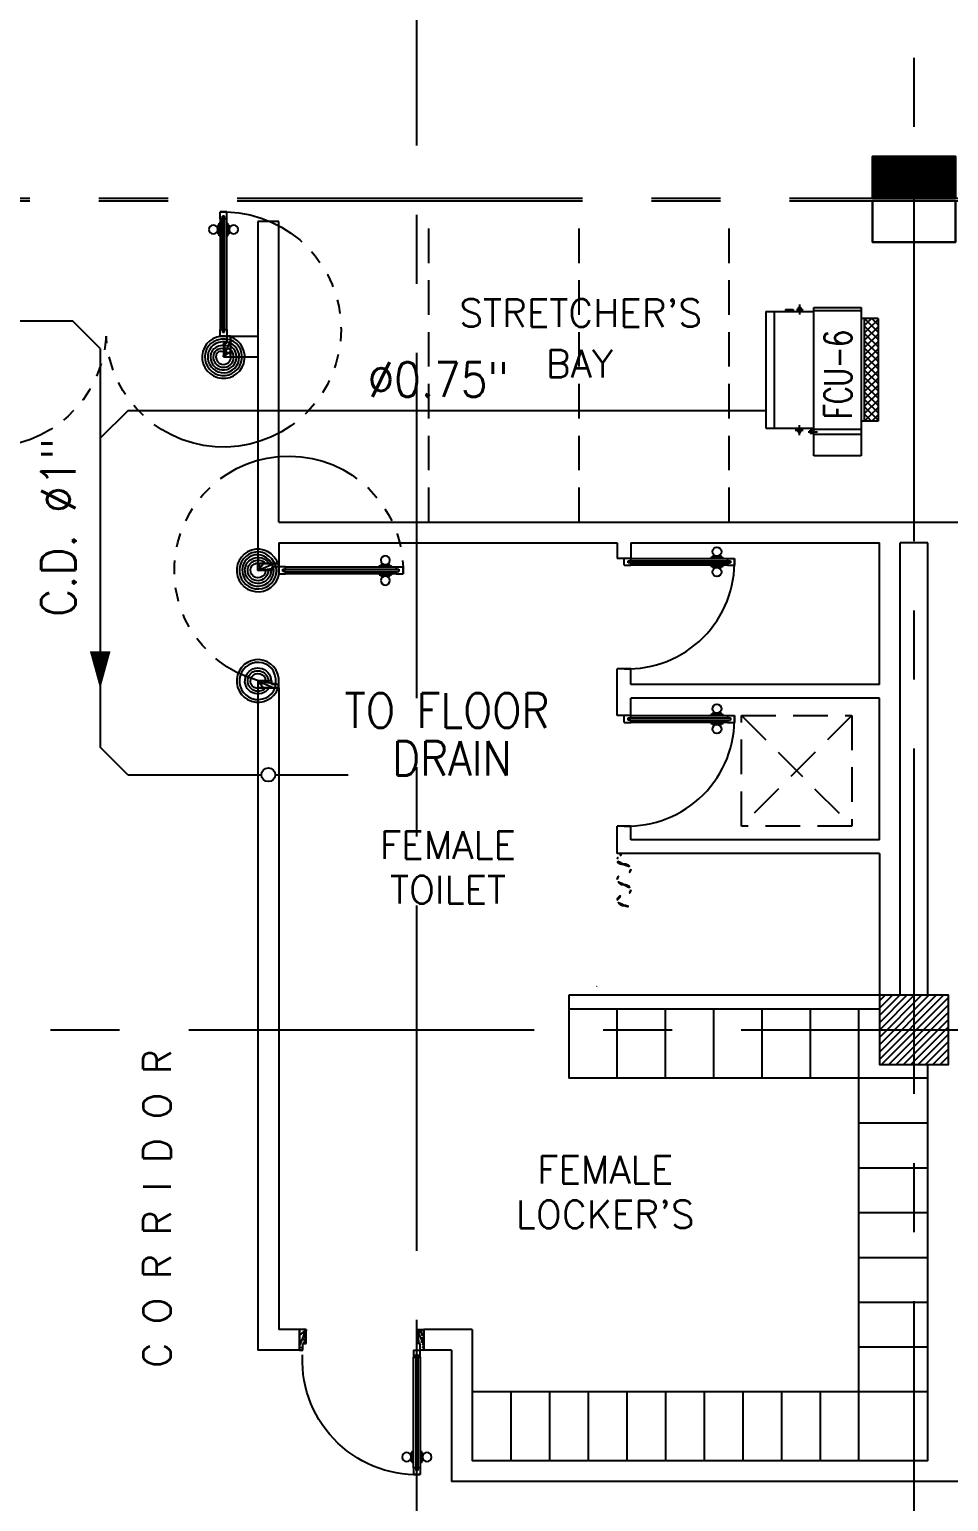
# Model space of a CAD drawing. Extents: x 417866242 to 417866861, y 43498051 to 43498155.
# Drawn here: x 417866797.26 to 417866803.92, y 43498100.61 to 43498111.26 of the extents above; entities that cross this region are included whole.
import ezdxf
from ezdxf.enums import TextEntityAlignment as Align

# ---------------------------------------------------------------- set-up
doc = ezdxf.new("R2010")
doc.units = 0
doc.header["$MEASUREMENT"] = 0
doc.linetypes.add('CENTERX2', pattern=[4, 2.5, -0.5, 0.5, -0.5])
doc.linetypes.add('HIDDEN', pattern=[0.375, 0.25, -0.125])
doc.layers.get('0').update_dxf_attribs({"linetype": 'CONTINUOUS'})
for name, color, linetype in [('AC-CD', 6, 'CONTINUOUS'), ('AC-TEXT', 2, 'CONTINUOUS'), ('AXES', 11, 'CENTERX2'), ('COL', 11, 'CONTINUOUS'), ('CURT', 11, 'CONTINUOUS'), ('DOOR', 11, 'CONTINUOUS'), ('FCU', 6, 'CONTINUOUS'), ('HAT', 11, 'CONTINUOUS'), ('Locker', 11, 'CONTINUOUS'), ('P-SOLIDWASTE', 6, 'CONTINUOUS'), ('RM-NAME', 11, 'CONTINUOUS'), ('SHAFT', 11, 'CONTINUOUS'), ('TEXTN', 2, 'CONTINUOUS'), ('WALL', 11, 'CONTINUOUS')]:
    doc.layers.add(name, color=color, linetype=linetype)
doc.styles.add('ROMANS', font='ROMANS.shx', dxfattribs={"width": 0.6})

# ---------------------------------------------------------------- blocks, each defined once
blk = doc.blocks.new('A$C5C5B3FF0')
at = {"layer": 'CURT'}
for centre, major_axis, ratio, start_param, end_param in [((49.50293473272905, 299.999959187262), (49.50291540546459, 1.47870764494566e-11), 0.7499999999999273, 1.419382029036515, 3.141592653590179), ((25.00001932731539, 356.2499591873493), (-79.05694150412074, 2.513103003620822e-10), 0.7499999999996767, 3.926990816990139, 4.390638425990737), ((62.87283277314418, 365.7181625487283), (-39.13549087497668, 1.866813954056444e-11), 0.7500000000002878, 1.419382029036834, 3.463343207986223), ((25.00001932735904, 356.249959187262), (79.05694150405377, 2.939142645029636e-10), 0.7499999999989068, 0.3217505543923103, 0.785398163395107), ((50.0000193272499, 299.999959187262), (49.99999999998546, 1.274842183857765e-11), 0.750000000000218, 3.141592653590228, 4.712388980384499), ((50.00001932723535, 224.9999591872911), (-49.99999999998545, 1.480233443413359e-11), 0.7499999999996361, 3.141592653590187, 4.71238898038462), ((50.00001932722807, 224.999959187262), (49.99999999999272, 9.65089959987576e-12), 0.7499999999995272, 4.7123889803844, 6.283185307180105), ((50.00001932722807, 149.9999591872911), (49.99999999997817, 5.123985410231316e-11), 0.7500000000003274, 1.570796326794274, 3.141592653589202), ((50.00001932722807, 149.9999591872911), (49.99999999997817, 7.563680313578568e-12), 0.7500000000003274, 3.141592653590367, 4.712388980384431), ((50.00001932724263, 74.9999591873202), (49.99999999997817, 5.644680008780287e-11), 0.7499999999997454, -1.505240376786787e-12, 1.570796326794487), ((50.0000193272499, -4.081265069544315e-05), (49.99999999998543, 6.369655643861124e-11), 0.7500000000002184, 1.570796326793941, 3.141592653588095), ((50.0000193272499, 74.9999591873202), (-49.99999999997089, 1.013939773070633e-11), 0.7499999999998544, 1.570796326795048, 3.141592653590063)]:
    blk.add_ellipse(centre, major_axis=major_axis, ratio=ratio, start_param=start_param, end_param=end_param, dxfattribs=at)
blk = doc.blocks.new('DOOR90')
at = {"layer": 'DOOR', "color": 7, "linetype": 'ByBlock'}
for p, q in [((-150, 0), (0, 0)), ((-150, 0), (-150, -25)), ((0, -50), (-113.7099299924448, 0)), ((0, -50), (-40.1457343158545, 0)), ((0, -50), (0, 0)), ((-1000, -25), (-1050, -25)), ((-1050, -75), (-1050, -25)), ((-1050, -25), (-1050, -75)), ((-1000, -75), (-1050, -74.99999999947613)), ((-1000, -41.9999999999709), (-1020, -41.9999999999709)), ((-1020, -42), (-1020, -58)), ((-1000, -58), (-1020, -58)), ((-1000, -25), (-1000, -41.9999999999709)), ((-1000, -58), (-1000, -75)), ((-877.6424572214019, -17.79999999995925), (-967.6424572214019, -17.79999999995925)), ((-967.6424572214019, -25), (-967.6424572214019, -17.79999999995925)), ((-967.6424572214019, -75), (-967.6424572214019, -82.20000000004075)), ((-877.6424572214019, -82.20000000004075), (-967.6424572214019, -82.20000000004075)), ((-955.0424572214251, -8.799999999959255), (-890.2424572213786, -8.799999999959255)), ((-955.0424572214251, -17.79999999995925), (-955.0424572214251, -8.799999999959255)), ((-955.0424572214251, -17.79999999995925), (-890.2424572213786, -17.79999999995925)), ((-955.0424572214251, -82.20000000004075), (-890.2424572213786, -82.20000000004075)), ((-955.0424572214251, -82.20000000004075), (-955.0424572214251, -91.20000000004075)), ((-955.0424572214251, -91.20000000004075), (-890.2424572213786, -91.20000000004075)), ((-890.2424572213786, -17.79999999995925), (-890.2424572213786, -8.799999999959255)), ((-890.2424572213786, -82.20000000004075), (-890.2424572213786, -91.20000000004075)), ((-877.6424572214019, -25), (-877.6424572214019, -17.79999999995925)), ((-877.6424572214019, -75), (-877.6424572214019, -82.20000000004075)), ((-200, -25), (-150, -25)), ((-200, -42), (-200, -25)), ((-180, -42), (-200, -42)), ((-200, -58), (-180, -58)), ((-200, -75), (-200, -58)), ((-150, -75), (-200, -75)), ((-180, -58), (-180, -42)), ((-150, -25), (-100, -25)), ((-150, -75), (-150, -25)), ((-100, -25), (-100, -50)), ((0, -50), (-100, -36.64271395650576)), ((-100, -50), (0, -50)), ((0, -850), (-113.7099299924448, -900)), ((-100, -875), (-100, -850)), ((0, -850), (-100, -863.3572860434942)), ((-100, -850), (0, -850)), ((0, -850), (-40.1457343158545, -900)), ((0, -850), (0, -900)), ((-150, -875), (-100, -875)), ((-150, -900), (-150, -875)), ((-150, -900), (0, -900)), ((0, -900), (-150, -900))]:
    blk.add_line(p, q, dxfattribs=at)
at = {"layer": 'DOOR', "linetype": 'ByBlock'}
for p, q in [((-200, -25), (-1000, -25)), ((-200, -42), (-1000, -41.9999999999709)), ((-200, -58), (-1000, -58)), ((-1000, -75), (-200, -75))]:
    blk.add_line(p, q, dxfattribs=at)
at = {"layer": 'DOOR', "color": 7, "linetype": 'ByBlock'}
for centre in [(-922.6424572214019, 23.53094421501737), (-922.6424572214019, -123.5309442149592)]:
    blk.add_circle(centre, 32.39999999998526, dxfattribs=at)
for centre, radius, start, end in [((0, -50), 154.4019578127773, 161.1052885482714, 166.2857707768669), ((0, -50), 94.40195781277725, 148.0181880328085, 180), ((0, -50), 134.4019578127773, 158.159849394549, 169.2800236450682), ((0, -50), 114.4019578127773, 154.0838418822192, 167.37742587102), ((0, -50), 74.40195781277725, 137.7764264185456, 180), ((0, -50), 54.40195781277725, 113.2073828924446, 180), ((0, -50), 34.40195781277725, 90, 180), ((0, -50), 14.40195781277725, 90, 180), ((0, -850), 94.40195781277725, 180, 211.9818119671915), ((0, -850), 74.40195781277725, 180, 222.2235735814543), ((0, -850), 54.40195781277725, 180, 246.7926171075554), ((0, -850), 34.40195781277725, 180, 270), ((0, -850), 14.40195781277725, 180, 270), ((0, -850), 154.4019578127773, 193.7142292231331, 198.8947114517286), ((0, -850), 134.4019578127773, 190.7199763549318, 201.840150605451)]:
    blk.add_arc(centre, radius, start, end, dxfattribs=at)
at = {"layer": 'DOOR', "linetype": 'HIDDEN', "ltscale": 0.5}
blk.add_arc((-222.2222222220153, -49.99999999976717), 828.155208510499, 178.270116378131, 275.0030377036063, dxfattribs=at)
blk = doc.blocks.new('A$C012D15BF')
at = {"layer": 'DOOR', "color": 0, "linetype": 'ByBlock'}
for p, q in [((2.660649624885991e-05, 750.4029472203983), (2.660649624885991e-05, 800.4029472203983)), ((50.00002660649625, 800.4029472203983), (2.660649624885991e-05, 800.4029472203983)), ((2.660649624885991e-05, 750.4029472203983), (50.00002660649625, 750.4029472203983)), ((30.00002660649625, 767.4029472203983), (30.00002660649625, 783.4029472203983)), ((30.00002660649625, 783.4029472203983), (50.00002660649625, 783.4029472203983)), ((50.00002660649625, 767.4029472203983), (30.00002660649625, 767.4029472203983)), ((50.00002660649625, 783.4029472203983), (50.00002660649625, 800.4029472203983)), ((50.00002660649625, 750.4029472203983), (50.00002660649625, 767.4029472203983)), ((627.6424838278981, 800.4029472203983), (627.6424838278981, 807.6029472204391)), ((627.6424838278981, 807.6029472204391), (717.6424838278981, 807.6029472204391)), ((627.6424838278981, 750.4029472203983), (627.6424838278981, 743.2029472203285)), ((640.2424838279039, 807.6029472204391), (640.2424838279039, 816.6029472204391)), ((705.0424838278923, 816.6029472204391), (640.2424838279039, 816.6029472204391)), ((705.0424838278923, 807.6029472204391), (640.2424838279039, 807.6029472204391)), ((705.0424838278923, 807.6029472204391), (705.0424838278923, 816.6029472204391)), ((717.6424838278981, 800.4029472203983), (717.6424838278981, 807.6029472204391)), ((717.6424838278981, 750.4029472203983), (717.6424838278981, 743.2029472203285)), ((750.0000266064962, 800.4029472203983), (750.0000266064962, 783.4029472203983)), ((750.0000266064962, 800.4029472203983), (800.0000266064962, 800.4029472203983)), ((750.0000266064962, 783.4029472203983), (770.0000266064962, 783.4029472203983)), ((750.0000266064962, 767.4029472203983), (750.0000266064962, 750.4029472203983)), ((750.0000266064962, 767.4029472203983), (770.0000266064962, 767.4029472203983)), ((750.0000266064962, 750.4029472203983), (800.0000266065254, 750.4029472209222)), ((770.0000266064962, 783.4029472203983), (770.0000266064962, 767.4029472203983)), ((800.0000266064962, 800.4029472203983), (800.0000266064962, 750.4029472203983)), ((800.0000266064962, 750.4029472203983), (800.0000266064962, 800.4029472203983)), ((627.6424838278981, 743.2029472203285), (717.6424838278981, 743.2029472203285)), ((640.2424838279039, 743.2029472203285), (640.2424838279039, 734.2029472203285)), ((705.0424838278923, 743.2029472203285), (640.2424838279039, 743.2029472203285)), ((705.0424838278923, 734.2029472203285), (640.2424838279039, 734.2029472203285)), ((705.0424838278923, 743.2029472203285), (705.0424838278923, 734.2029472203285))]:
    blk.add_line(p, q, dxfattribs=at)
at = {"layer": 'DOOR', "linetype": 'ByBlock'}
for p, q in [((50.00002660649625, 800.4029472203983), (750.0000266064962, 800.4029472203983)), ((50.00002660649625, 783.4029472203983), (750.0000266064962, 783.4029472203983)), ((50.00002660649625, 767.4029472203983), (750.0000266064962, 767.4029472203983)), ((750.0000266064962, 750.4029472203983), (50.00002660649625, 750.4029472203983))]:
    blk.add_line(p, q, dxfattribs=at)
at = {"layer": 'DOOR', "color": 0, "linetype": 'ByBlock'}
for centre in [(672.6424838278981, 848.9338914354157), (672.6424838278981, 701.8720030054392)]:
    blk.add_circle(centre, 32.39999999998526, dxfattribs=at)
at = {"layer": 'DOOR', "linetype": 'HIDDEN', "ltscale": 0.5}
blk.add_arc((25.0000266064817, 775.4029472203983), 775.4031209635407, 268.1523897340065, 1.847610265994573, dxfattribs=at)
blk = doc.blocks.new('A$C272A55A0')
at = {"layer": 'DOOR', "color": 0, "linetype": 'ByBlock'}
for p, q in [((-0.0001203324354719371, 900.3541752648598), (-0.0001203324500238523, 1050.354175264831)), ((49.99987966756453, 1050.354175264918), (-0.0001203324354719371, 1050.354175264918)), ((49.99987966756453, 950.354175264918), (49.99987966756453, 1050.354175264918)), ((1749.999879667535, 950.354175264918), (1749.999879667535, 1050.354175264918)), ((1749.999879667535, 1050.354175264918), (1799.999879667535, 1050.354175264918)), ((1799.999879667535, 1050.354175264918), (1799.999879667535, 900.354175264918)), ((-0.0001203324354719371, 900.354175264918), (24.99987966756453, 900.354175264918)), ((24.99987966756453, 950.354175264918), (49.99987966756453, 950.354175264918)), ((24.99987966756453, 900.354175264918), (24.99987966756453, 950.354175264918)), ((74.99987966756453, 900.354175264918), (24.99987966756453, 900.354175264918)), ((24.99987966756453, 850.354175264918), (24.99987966756453, 900.354175264918)), ((57.99987966756453, 870.354175264918), (41.99987966756453, 870.354175264918)), ((41.99987966756453, 870.354175264918), (41.99987966756453, 850.354175264918)), ((57.99987966756453, 850.354175264918), (57.99987966756453, 870.354175264918)), ((74.99987966756453, 900.354175264918), (74.99987966756453, 850.354175264918)), ((1724.999879667535, 900.354175264918), (1774.999879667535, 900.354175264918)), ((1724.999879667535, 900.354175264918), (1724.999879667535, 850.354175264918)), ((1741.999879667535, 870.354175264918), (1757.999879667535, 870.354175264918)), ((1741.999879667535, 850.354175264918), (1741.999879667535, 870.354175264918)), ((1774.999879667535, 950.354175264918), (1749.999879667535, 950.354175264918)), ((1757.999879667535, 870.354175264918), (1757.999879667535, 850.354175264918)), ((1774.999879667535, 900.354175264918), (1774.999879667535, 950.354175264918)), ((1799.999879667535, 900.354175264918), (1774.999879667535, 900.354175264918)), ((1774.999879667535, 850.354175264918), (1774.999879667535, 900.354175264918)), ((41.99987966756453, 850.354175264918), (24.99987966756453, 850.354175264918)), ((74.99987966756453, 850.354175264918), (57.99987966756453, 850.354175264918)), ((1724.999879667535, 850.354175264918), (1741.999879667535, 850.354175264918)), ((1757.999879667535, 850.354175264918), (1774.999879667535, 850.354175264918)), ((1717.799879667495, 160.1117180435103), (1708.799879667495, 160.1117180435103)), ((1708.799879667495, 95.31171804352198), (1708.799879667495, 160.1117180435103)), ((1724.999879667535, 172.7117180435162), (1717.799879667495, 172.7117180435162)), ((1717.799879667495, 172.7117180435162), (1717.799879667495, 82.71171804351616)), ((1717.799879667495, 95.31171804352198), (1717.799879667495, 160.1117180435103)), ((1774.999879667535, 172.7117180435162), (1782.199879667576, 172.7117180435162)), ((1782.199879667576, 172.7117180435162), (1782.199879667576, 82.71171804351616)), ((1782.199879667576, 160.1117180435103), (1791.199879667576, 160.1117180435103)), ((1782.199879667576, 95.31171804352198), (1782.199879667576, 160.1117180435103)), ((1791.199879667576, 95.31171804352198), (1791.199879667576, 160.1117180435103)), ((24.99987966756453, 50.35417526491801), (41.99987966753542, 50.35417526491801)), ((24.99987966756453, 50.35417526491801), (24.99987966756453, 0.3541752649180125)), ((24.99987966756453, 0.3541752649180125), (74.99987966756453, 0.3541752649180125)), ((74.99987966756453, 0.3541752649180125), (24.99987966756453, 0.3541752649180125)), ((41.99987966753542, 50.35417526491801), (41.99987966753542, 30.35417526491801)), ((41.99987966756453, 30.35417526491801), (57.99987966756453, 30.35417526491801)), ((57.99987966756453, 50.35417526491801), (74.99987966756453, 50.35417526491801)), ((57.99987966756453, 50.35417526491801), (57.99987966756453, 30.35417526491801)), ((74.99987966756453, 50.35417526491801), (74.99987966704066, 0.3541752648889087)), ((1717.799879667495, 95.31171804352198), (1708.799879667495, 95.31171804352198)), ((1724.999879667535, 82.71171804351616), (1717.799879667495, 82.71171804351616)), ((1741.999879667535, 50.35417526491801), (1724.999879667535, 50.35417526491801)), ((1724.999879667535, 50.35417526491801), (1724.999879668059, 0.3541752648889087)), ((1774.999879667535, 0.3541752649180125), (1724.999879667535, 0.3541752649180125)), ((1724.999879667535, 0.3541752649180125), (1774.999879667535, 0.3541752649180125)), ((1741.999879667535, 50.35417526491801), (1741.999879667535, 30.35417526491801)), ((1757.999879667535, 30.35417526491801), (1741.999879667535, 30.35417526491801)), ((1774.999879667535, 50.35417526491801), (1757.999879667565, 50.35417526491801)), ((1757.999879667565, 50.35417526491801), (1757.999879667565, 30.35417526491801)), ((1774.999879667535, 82.71171804351616), (1782.199879667576, 82.71171804351616)), ((1774.999879667535, 50.35417526491801), (1774.999879667535, 0.3541752649180125)), ((1782.199879667576, 95.31171804352198), (1791.199879667576, 95.31171804352198))]:
    blk.add_line(p, q, dxfattribs=at)
at = {"layer": 'DOOR', "color": 9, "linetype": 'ByBlock'}
for p, q in [((49.99987966756453, 1050.354175264918), (-0.0001203324354719371, 1010.208440949064)), ((49.99987966756453, 1050.354175264918), (-0.0001203324354719371, 936.6442452724732)), ((49.99987966756453, 1050.354175264918), (36.64259362407029, 950.354175264918)), ((1749.999879667535, 1050.354175264918), (1799.999879667535, 1010.208440949064)), ((1749.999879667535, 1050.354175264918), (1799.999879667535, 936.6442452724732)), ((1749.999879667535, 1050.354175264918), (1763.35716571103, 950.354175264918))]:
    blk.add_line(p, q, dxfattribs=at)
at = {"layer": 'DOOR', "linetype": 'ByBlock'}
for p, q in [((24.99987966756453, 850.354175264918), (24.99987966756453, 50.35417526491801)), ((41.99987966756453, 850.354175264918), (41.99987966753542, 50.35417526491801)), ((57.99987966756453, 850.354175264918), (57.99987966756453, 50.35417526491801)), ((74.99987966756453, 50.35417526491801), (74.99987966756453, 850.354175264918)), ((1724.999879667535, 50.35417526491801), (1724.999879667535, 850.354175264918)), ((1741.999879667535, 850.354175264918), (1741.999879667535, 50.35417526491801)), ((1757.999879667535, 850.354175264918), (1757.999879667565, 50.35417526491801)), ((1774.999879667535, 850.354175264918), (1774.999879667535, 50.35417526491801))]:
    blk.add_line(p, q, dxfattribs=at)
at = {"layer": 'DOOR', "color": 0, "linetype": 'ByBlock'}
for centre in [(1676.468935452576, 127.7117180435162), (1823.530823882553, 127.7117180435162)]:
    blk.add_circle(centre, 32.39999999998526, dxfattribs=at)
at = {"layer": 'DOOR', "color": 9, "linetype": 'ByBlock'}
for centre, radius, start, end in [((49.99987966756453, 1050.354175264918), 54.40195781277725, 203.2073828919769, 270), ((49.99987966756453, 1050.354175264918), 74.40195781277725, 227.7764264168309, 270), ((49.99987966756453, 1050.354175264918), 94.40195781277725, 238.0181880330829, 270), ((49.99987966756453, 1050.354175264918), 34.40195781277725, 180, 270), ((49.99987966756453, 1050.354175264918), 14.40195781277725, 180, 270), ((1749.999879667535, 1050.354175264918), 14.40195781277725, 270, 0), ((1749.999879667535, 1050.354175264918), 34.40195781277725, 270, 0), ((1749.999879667535, 1050.354175264918), 54.40195781277725, 270, 336.7926171080232), ((1749.999879667535, 1050.354175264918), 74.40195781277725, 270, 312.2235735831691), ((1749.999879667535, 1050.354175264918), 94.40195781277725, 270, 301.9818119669171), ((49.99987966756453, 1050.354175264918), 114.4019578127773, 244.083841882062, 257.3774258712915), ((49.99987966756453, 1050.354175264918), 134.4019578127773, 248.1598493930308, 259.2800236451595), ((49.99987966756453, 1050.354175264918), 154.4019578127773, 251.1052885492919, 256.2857707775486), ((1749.999879667535, 1050.354175264918), 114.4019578127773, 282.6225741287084, 295.916158117938), ((1749.999879667535, 1050.354175264918), 134.4019578127773, 280.7199763548405, 291.8401506069692), ((1749.999879667535, 1050.354175264918), 154.4019578127773, 283.7142292224514, 288.8947114507081)]:
    blk.add_arc(centre, radius, start, end, dxfattribs=at)
at = {"layer": 'DOOR', "linetype": 'HIDDEN', "ltscale": 0.5}
for centre, radius, start, end in [((49.99987966756453, 851.395841931575), 851.4087845464003, 268.3173765331032, 3.296482377102192), ((1749.999879667521, 851.3958419315459), 851.4087845463584, 176.7035176228957, 271.6826234668978)]:
    blk.add_arc(centre, radius, start, end, dxfattribs=at)
at = {"layer": 'WALL', "linetype": 'ByBlock'}
blk.add_line((1799.999879667565, 900.3541752650344), (1799.99987966755, 1050.354175265005), dxfattribs=at)
blk = doc.blocks.new('*X106')
at = {"color": 0}
for p, q in [((38539.2220864853, 139885.3015000472), (39003.65456024975, 140349.7339738117)), ((38539.22208648529, 139938.3345086362), (38950.62155166076, 140349.7339738117)), ((38539.22208648529, 139991.3675172252), (38897.58854307177, 140349.7339738117)), ((38539.22208648529, 140044.4005258142), (38844.55553448278, 140349.7339738117)), ((38539.22208648529, 140097.4335344032), (38791.52252589379, 140349.7339738117)), ((38539.22208648529, 140150.4665429922), (38738.4895173048, 140349.7339738117)), ((38539.22208648528, 140203.4995515811), (38685.4565087158, 140349.7339738117)), ((38539.22208648528, 140256.5325601701), (38632.42350012682, 140349.7339738117)), ((38539.22208648527, 140309.5655687591), (38579.39049153782, 140349.7339738117)), ((38556.68756883874, 139849.7339738117), (39039.22208648521, 140332.2684914581)), ((38609.72057742774, 139849.7339738117), (39039.22208648521, 140279.2354828691)), ((38662.75358601673, 139849.7339738117), (39039.22208648522, 140226.2024742802)), ((38715.78659460572, 139849.7339738117), (39039.22208648522, 140173.1694656912)), ((38768.81960319471, 139849.7339738117), (39039.22208648523, 140120.1364571022)), ((38821.8526117837, 139849.7339738117), (39039.22208648523, 140067.1034485132)), ((38874.88562037269, 139849.7339738117), (39039.22208648524, 140014.0704399242)), ((38927.91862896168, 139849.7339738117), (39039.22208648524, 139961.0374313352)), ((38980.95163755067, 139849.7339738117), (39039.22208648524, 139908.0044227462)), ((39033.98464613967, 139849.7339738117), (39039.22208648524, 139854.9714141572))]:
    blk.add_line(p, q, dxfattribs=at)
blk = doc.blocks.new('RM1')
at = {"layer": 'RM-NAME', "style": 'ROMANS'}
for tag, p in [('ROOMNAME1', (0, 323.8095238059759)), ('ROOMNAME2', (0, 0))]:
    blk.add_attdef(tag, text='', height=200, dxfattribs=at).set_placement(p, align=Align.MIDDLE)
blk = doc.blocks.new('C5')
at = {"layer": 'HAT', "linetype": 'ByBlock'}
h = blk.add_hatch(dxfattribs=at)
h.set_pattern_fill('ANSI31', color=256, scale=300, style=0)
h.set_pattern_definition([(45, (-223356.1822811712, -51411.00533739349), (-26.51650429449553, 26.51650429449553), [])])
h.paths.add_polyline_path([(300.0000000001455, 300.0000000000218), (0, 300.0000000000146), (0, 1.455191522836685e-11), (300.0000000001164, 3.637978807091713e-11)])
h.paths.add_polyline_path([(599.9999999999709, 300.0000000000073), (300.0000000001455, 300.0000000000073), (300.0000000000873, 4.365574568510056e-11), (600, 6.548361852765083e-11)])
at = {"layer": 'COL'}
blk.add_lwpolyline([(600, 300.0000000000509), (0, 300.0000000000218), (0, 2.91038304567337e-11), (600, 5.820766091346741e-11)], close=True, dxfattribs=at)
blk = doc.blocks.new('*X39')
at = {"color": 0}
for p, q in [((16890.47746209932, -2466.570672882412), (16943.4517006644, -2413.596434317336)), ((16890.47746209932, -2519.603681471403), (16990.47746209933, -2419.603681471401)), ((16990.47746209933, -2512.466117304769), (16891.6077791119, -2413.596434317336)), ((16990.47746209933, -2459.433108715778), (16944.64078770089, -2413.596434317336)), ((16990.47746209933, -2565.49912589376), (16890.47746209932, -2465.499125893757)), ((16890.47746209932, -2572.636690060394), (16990.47746209933, -2472.636690060392)), ((16990.47746209933, -2618.532134482751), (16890.47746209932, -2518.532134482748)), ((16890.47746209932, -2625.669698649385), (16990.47746209933, -2525.669698649383)), ((16990.47746209933, -2671.565143071742), (16890.47746209932, -2571.565143071739)), ((16890.47746209932, -2678.702707238376), (16990.47746209933, -2578.702707238374)), ((16990.47746209933, -2724.598151660733), (16890.47746209932, -2624.59815166073)), ((16890.47746209932, -2731.735715827367), (16990.47746209933, -2631.735715827365)), ((16990.47746209933, -2777.631160249724), (16890.47746209932, -2677.631160249721)), ((16890.47746209932, -2784.768724416358), (16990.47746209933, -2684.768724416357)), ((16990.47746209933, -2830.664168838715), (16890.47746209932, -2730.664168838713)), ((16890.47746209932, -2837.801733005349), (16990.47746209933, -2737.801733005348)), ((16990.47746209933, -2883.697177427706), (16890.47746209932, -2783.697177427704)), ((16890.47746209932, -2890.83474159434), (16990.47746209933, -2790.834741594339)), ((16990.47746209933, -2936.730186016697), (16890.47746209932, -2836.730186016694)), ((16890.47746209932, -2943.867750183331), (16990.47746209933, -2843.86775018333)), ((16990.47746209933, -2989.763194605689), (16890.47746209932, -2889.763194605686)), ((16890.47746209932, -2996.900758772323), (16990.47746209933, -2896.900758772321)), ((16990.47746209933, -3042.796203194679), (16890.47746209932, -2942.796203194677)), ((16890.47746209932, -3049.933767361314), (16990.47746209933, -2949.933767361312)), ((16990.47746209933, -3095.82921178367), (16890.47746209932, -2995.829211783668)), ((16890.47746209932, -3102.966775950305), (16990.47746209933, -3002.966775950303)), ((16990.47746209933, -3148.862220372662), (16890.47746209932, -3048.862220372659)), ((16891.53081232129, -3154.946434317336), (16990.47746209933, -3055.999784539294)), ((16943.52866745501, -3154.946434317336), (16890.47746209932, -3101.89522896165)), ((16944.56382091028, -3154.946434317336), (16990.47746209933, -3109.032793128285))]:
    blk.add_line(p, q, dxfattribs=at)
blk = doc.blocks.new('WHE06')
at = {"color": 3}
for p, q in [((688.9750000238419, 621.5), (346.0749999880791, 621.5)), ((346.0749999880791, 621.5), (346.0749999880791, 469.1000000014901)), ((688.9750000238419, 469.1000000014901), (688.9750000238419, 621.5)), ((212.2971614003181, 437.25), (269.0589052438736, 437.25)), ((232.1000000238419, 452.25), (232.1000000238419, 422.25)), ((232.1000000238419, 452.25), (252.1000000238419, 452.25)), ((242.1000000238419, 472.1842434704304), (242.1000000238419, 399.4801759719849)), ((252.1000000238419, 452.25), (252.1000000238419, 422.25)), ((304.9940044879913, 447.6499999985099), (373.2827185988426, 447.6499999985099)), ((321.0749999880791, 457.6499999985099), (321.0749999880791, 437.6499999985099)), ((321.0749999880791, 457.6499999985099), (346.0749999880791, 457.6499999985099)), ((321.0749999880791, 437.6499999985099), (346.0749999880791, 437.6499999985099)), ((346.0749999880791, 430.4178223386407), (688.9750000238419, 430.4178223386407)), ((60.32499998807907, -422.25), (60.32499998807907, 422.25)), ((811.1999999880791, 370.6749999970198), (688.9750000238419, 370.6749999970198)), ((711.1999999880791, -370.6749999970198), (711.1999999880791, 370.6749999970198)), ((811.1999999880791, -370.6749999970198), (811.1999999880791, 370.6749999970198)), ((141.6357128024101, -437.25), (141.6357128024101, -422.25)), ((196.5700032711029, -437.25), (196.5700032711029, -422.25)), ((232.1000000238419, -452.25), (232.1000000238419, -422.25)), ((242.1000000238419, -472.1842434704304), (242.1000000238419, -399.4801759719849)), ((252.1000000238419, -452.25), (252.1000000238419, -422.25)), ((811.1999999880791, -370.6749999970198), (688.9750000238419, -370.6749999970198)), ((141.6357128024101, -437.25), (196.5700032711029, -437.25)), ((221.3790392279625, -437.25), (269.0589052438736, -437.25)), ((232.1000000238419, -452.25), (252.1000000238419, -452.25)), ((346.0749999880791, -430.4178223386407), (688.9750000238419, -430.4178223386407))]:
    blk.add_line(p, q, dxfattribs=at)
at = {"color": 6}
for p, q in [((346.0749999880791, 469.1000000014901), (346.0749999880791, -450.8250000029802)), ((688.9750000238419, 469.1000000014901), (346.0749999880791, 469.1000000014901)), ((688.9750000238419, -450.8250000029802), (688.9750000238419, 469.1000000014901)), ((0, -422.25), (0, 422.25)), ((0, 422.25), (346.0749999880791, 422.25)), ((0, -422.25), (346.0749999880791, -422.25)), ((346.0749999880791, -450.8250000029802), (688.9750000238419, -450.8250000029802))]:
    blk.add_line(p, q, dxfattribs=at)
at = {"color": 11}
blk.add_blockref('*X39', (-16179.27746212482, 2784.271434314549), dxfattribs=at)

msp = doc.modelspace()

# ---------------------------------------------------------------- linework, layer by layer
at = {"layer": 'AC-CD'}
for p, q in [((417866793.6726609, 43498109.15176062), (417866797.5760571, 43498109.15176062)), ((417866797.7760571, 43498108.95176062), (417866797.5760571, 43498109.15176062)), ((417866797.7760571, 43498108.95176062), (417866797.776057, 43498106.06612272)), ((417866797.976057, 43498108.50093676), (417866797.7760571, 43498108.30093676)), ((417866802.5962918, 43498108.50093676), (417866797.976057, 43498108.50093676)), ((417866797.976057, 43498105.86612272), (417866797.7760571, 43498106.06612272)), ((417866797.976057, 43498105.86612272), (417866798.9434786, 43498105.86612272)), ((417866799.0434786, 43498105.86612272), (417866799.5701886, 43498105.86612272))]:
    msp.add_line(p, q, dxfattribs=at)
msp.add_circle((417866798.9934786, 43498105.86612272), 0.05, dxfattribs=at)
at = {"layer": 'AXES'}
for p, q in [((417866803.6684786, 43498075.55546302), (417866803.6684786, 43498154.03293495)), ((417866800.0684786, 43498082.41975666), (417866800.0684786, 43498141.23975666)), ((417866778.7670338, 43498110.03975666), (417866847.5084786, 43498110.03975666)), ((417866778.7670338, 43498110.01975666), (417866847.5084786, 43498110.01975666)), ((417866778.4170337, 43498104.01975666), (417866847.5084786, 43498104.01975666))]:
    msp.add_line(p, q, dxfattribs=at)
at = {"layer": 'COL'}
msp.add_lwpolyline([(417866803.4184785, 43498104.26975666), (417866803.4184785, 43498103.76975666), (417866803.9184785, 43498103.76975666), (417866803.9184785, 43498104.26975666)], close=True, dxfattribs=at)
at = {"layer": 'Locker', "linetype": 'ByBlock'}
for p, q in [((417866801.1684786, 43498104.16975666), (417866801.1684786, 43498103.66975666)), ((417866801.5184786, 43498103.66975666), (417866801.5184786, 43498104.16975666)), ((417866801.8684786, 43498103.66975666), (417866801.8684786, 43498104.16975666)), ((417866802.2184786, 43498103.66975666), (417866802.2184786, 43498104.16975666)), ((417866802.5684786, 43498103.66975666), (417866802.5684786, 43498104.16975666)), ((417866802.9184786, 43498103.66975666), (417866802.9184786, 43498104.16975666)), ((417866803.2684782, 43498100.89976805), (417866803.2684786, 43498104.16975666)), ((417866803.7684786, 43498103.66975666), (417866801.1684786, 43498103.66975666)), ((417866803.2684786, 43498103.34547257), (417866803.7684786, 43498103.34547257)), ((417866803.2684785, 43498103.02118848), (417866803.7684785, 43498103.02118848)), ((417866803.2684785, 43498102.6969044), (417866803.7684785, 43498102.6969044)), ((417866803.2684785, 43498102.37262031), (417866803.7684785, 43498102.37262031)), ((417866803.2684784, 43498102.04833623), (417866803.7684784, 43498102.04833623)), ((417866803.2684783, 43498101.72405214), (417866803.7684783, 43498101.72405214)), ((417866803.7684783, 43498101.39976805), (417866800.4684783, 43498101.39976805)), ((417866800.7484782, 43498101.39976805), (417866800.7484782, 43498100.89976805)), ((417866801.0284783, 43498101.39976805), (417866801.0284783, 43498100.89976805)), ((417866801.3084783, 43498101.39976805), (417866801.3084783, 43498100.89976805)), ((417866801.5884783, 43498101.39976805), (417866801.5884783, 43498100.89976805)), ((417866801.8684783, 43498101.39976805), (417866801.8684783, 43498100.89976805)), ((417866802.1484783, 43498101.39976805), (417866802.1484783, 43498100.89976805)), ((417866802.4284783, 43498101.39976805), (417866802.4284783, 43498100.89976805)), ((417866802.7084783, 43498101.39976805), (417866802.7084783, 43498100.89976805)), ((417866802.9884783, 43498101.39976805), (417866802.9884783, 43498100.89976805))]:
    msp.add_line(p, q, dxfattribs=at)
at = {"layer": 'P-SOLIDWASTE'}
for points in [[(417866797.7760571, 43498106.48648785, 0, 0.1500000000000001, 0), (417866797.7760571, 43498106.75935619, 0.1500000000000001, 0.1500000000000001, 0)], [(417866799.7954304, 43498105.86612272, 0, 0.1500000000000001, 0), (417866799.522562, 43498105.86612272, 0.1500000000000001, 0.1500000000000001, 0)]]:
    msp.add_lwpolyline(points, format="xyseb", dxfattribs=at)
at = {"layer": 'SHAFT', "linetype": 'HIDDEN'}
for p, q in [((417866800.1559786, 43498107.69475669), (417866800.1559786, 43498109.86975665)), ((417866801.2434786, 43498107.69475669), (417866801.2434786, 43498109.86975665)), ((417866802.3309786, 43498107.69475669), (417866802.3309786, 43498109.86975665)), ((417866802.4184786, 43498106.29475666), (417866803.2184786, 43498105.49475665)), ((417866803.2184786, 43498106.29475666), (417866802.4184786, 43498105.49475665))]:
    msp.add_line(p, q, dxfattribs=at)
msp.add_lwpolyline([(417866802.4184786, 43498106.29475666), (417866803.2184786, 43498106.29475666), (417866803.2184786, 43498105.49475665), (417866802.4184786, 43498105.49475665)], close=True, dxfattribs=at)
at = {"layer": 'WALL'}
for p, q in [((417866798.9184786, 43498109.86975665), (417866798.9184786, 43498107.39475665)), ((417866799.0684786, 43498109.86975665), (417866798.9184786, 43498109.86975665)), ((417866798.7184786, 43498109.03968184), (417866798.9184786, 43498109.03968184)), ((417866798.7184786, 43498108.88968184), (417866798.9184786, 43498108.88968184)), ((417866799.0684786, 43498107.69475669), (417866808.3934786, 43498107.69475666)), ((417866799.0684786, 43498107.54475666), (417866801.5184785, 43498107.54475666)), ((417866799.0684786, 43498107.54475666), (417866799.0684786, 43498107.39475665)), ((417866801.6184784, 43498107.54475666), (417866803.4184786, 43498107.54475666)), ((417866798.9184786, 43498107.39475665), (417866799.0684786, 43498107.39475665)), ((417866798.9184786, 43498106.49475665), (417866798.9184783, 43498101.69976806)), ((417866798.9184786, 43498106.49475665), (417866799.0684786, 43498106.49475665)), ((417866799.0684786, 43498106.49475665), (417866799.0684786, 43498101.84976806)), ((417866803.4184786, 43498104.16975666), (417866801.5184786, 43498104.16975666)), ((417866799.2184783, 43498101.84976806), (417866799.2184783, 43498101.69976806)), ((417866800.1184783, 43498101.84976806), (417866800.1184783, 43498101.69976806)), ((417866800.4684783, 43498101.84976806), (417866800.4684783, 43498100.89976805)), ((417866800.3184783, 43498101.69976806), (417866800.3184782, 43498100.74976806))]:
    msp.add_line(p, q, dxfattribs=at)
at = {"layer": 'WALL', "linetype": 'ByBlock'}
for p, q in [((417866799.0684786, 43498107.69475669), (417866799.0684786, 43498109.86975665)), ((417866798.7184786, 43498108.88968184), (417866798.7184786, 43498109.03968184)), ((417866801.5184785, 43498107.54475666), (417866801.5184785, 43498107.43225665)), ((417866801.6184785, 43498107.54475666), (417866801.6184785, 43498107.43225665)), ((417866803.4184786, 43498106.51975665), (417866803.4184786, 43498107.54475666)), ((417866803.4184786, 43498106.51975665), (417866803.4184786, 43498107.54475666)), ((417866803.5684786, 43498104.26975665), (417866803.5684786, 43498107.54475666)), ((417866803.7684786, 43498107.54475666), (417866803.5684786, 43498107.54475666)), ((417866803.7684785, 43498104.26975665), (417866803.7684786, 43498107.54475666)), ((417866803.7684786, 43498106.51975665), (417866803.7684786, 43498107.54475666)), ((417866801.6184785, 43498107.43225665), (417866801.5184785, 43498107.43225665)), ((417866801.5184785, 43498106.29475666), (417866801.5184785, 43498106.63225666)), ((417866801.6184785, 43498106.63225666), (417866801.5184785, 43498106.63225666)), ((417866801.6184785, 43498106.51975665), (417866801.6184785, 43498106.63225666)), ((417866803.4184786, 43498106.51975665), (417866801.6184785, 43498106.51975665)), ((417866803.4184786, 43498106.41975666), (417866801.6184785, 43498106.41975666)), ((417866801.6184785, 43498106.29475666), (417866801.6184785, 43498106.41975666)), ((417866803.4184786, 43498105.39475665), (417866803.4184786, 43498106.41975666)), ((417866803.4184786, 43498105.39475665), (417866803.4184786, 43498106.41975666)), ((417866803.7684786, 43498105.39475665), (417866803.7684786, 43498106.41975666)), ((417866801.6184785, 43498106.29475666), (417866801.5184785, 43498106.29475666)), ((417866801.5184786, 43498105.29475666), (417866801.5184785, 43498105.49475665)), ((417866801.6184785, 43498105.49475665), (417866801.5184785, 43498105.49475665)), ((417866801.6184785, 43498105.39475665), (417866801.6184785, 43498105.49475665)), ((417866803.4184786, 43498105.39475665), (417866801.6184785, 43498105.39475665)), ((417866803.4184786, 43498105.29475666), (417866801.5184786, 43498105.29475666)), ((417866803.4184786, 43498105.29475666), (417866803.4184784, 43498104.26975665)), ((417866803.7684786, 43498104.26975665), (417866803.7684786, 43498105.29475666)), ((417866803.4184784, 43498104.26975665), (417866801.1684786, 43498104.26975665)), ((417866801.1684786, 43498104.26975665), (417866801.1684786, 43498104.16975666)), ((417866803.4184786, 43498104.16975666), (417866801.1684786, 43498104.16975666)), ((417866803.7684782, 43498100.89976805), (417866803.7684786, 43498103.76975665)), ((417866799.2184783, 43498101.84976806), (417866799.0684786, 43498101.84976806)), ((417866800.4684783, 43498101.84976806), (417866800.1184783, 43498101.84976806)), ((417866799.2184783, 43498101.69976806), (417866798.9184783, 43498101.69976806)), ((417866800.3184783, 43498101.69976806), (417866800.1184783, 43498101.69976806)), ((417866803.7684782, 43498100.89976805), (417866800.4684783, 43498100.89976805)), ((417866805.7684782, 43498100.74976806), (417866800.3184782, 43498100.74976806))]:
    msp.add_line(p, q, dxfattribs=at)
at = {"layer": 'WALL', "color": 250, "linetype": 'ByBlock', "ltscale": 0.3}
msp.add_line((417866801.3714786, 43498104.33376803), (417866801.3734786, 43498104.33576803), dxfattribs=at)
at = {"layer": 'WALL', "linetype": 'ByBlock', "ltscale": 0.3}
for points in [[(417866803.3684786, 43498110.33975665), (417866803.9684786, 43498110.33975665), (417866803.9684786, 43498110.03975666), (417866803.3684786, 43498110.03975666)], [(417866803.3684786, 43498110.01975665), (417866803.9684786, 43498110.01975665), (417866803.9684786, 43498109.71975666), (417866803.3684786, 43498109.71975666)], [(417866803.4184786, 43498103.76975665), (417866803.9184786, 43498103.76975665), (417866803.9184786, 43498104.26975665), (417866803.4184786, 43498104.26975665)]]:
    msp.add_lwpolyline(points, close=True, dxfattribs=at)

# ---------------------------------------------------------------- block references
at = {"layer": 'COL', "linetype": 'ByBlock', "xscale": 0.0009999871253967285, "yscale": 0.001000002026557922, "zscale": 0.001}
for p in [(417866803.3684785, 43498110.03975666), (417866803.3684785, 43498109.71975666)]:
    msp.add_blockref('C5', p, dxfattribs=at)
at = {"layer": 'CURT', "linetype": 'ByBlock', "xscale": -0.0009999871253967285, "yscale": 0.001000002026557922, "zscale": 0.001}
msp.add_blockref('A$C5C5B3FF0', (417866801.6184786, 43498104.88225667), dxfattribs=at)
at = {"layer": 'DOOR', "color": 0, "linetype": 'ByBlock', "yscale": 0.001000002026557922, "zscale": 0.001}
for name, p, xscale, rotation in [('A$C272A55A0', (417866796.9184787, 43498109.94011083), -0.0009999871253967285, 180), ('DOOR90', (417866800.1184781, 43498101.84976803), -0.001000002026557922, 270)]:
    msp.add_blockref(name, p, dxfattribs=dict(at, xscale=xscale, rotation=rotation))
for name, p, xscale in [('DOOR90', (417866798.9184786, 43498107.39475665), -0.0009999871253967285), ('A$C012D15BF', (417866801.5684784, 43498106.63185371), 0.0009999871253967285), ('A$C012D15BF', (417866801.5684785, 43498105.49435371), 0.0009999871253967285)]:
    msp.add_blockref(name, p, dxfattribs=dict(at, xscale=xscale))
at = {"layer": 'FCU', "linetype": 'ByBlock', "xscale": -0.0009999871253967285, "yscale": 0.001000002026557922, "zscale": 0.001, "rotation": 180}
msp.add_blockref('WHE06', (417866802.5962919, 43498108.79667046), dxfattribs=at)
at = {"layer": 'HAT', "xscale": 0.0009999871253967285, "yscale": 0.001000002026557922, "zscale": 0.001}
msp.add_blockref('*X106', (417866764.8792564, 43497963.92002268), dxfattribs=at)
at = {"layer": 'RM-NAME'}
ref = msp.add_blockref('RM1', (417866800.2938163, 43498105.03308323), dxfattribs=dict(at, xscale=0.0009999871253967285, yscale=0.001000002026557922, zscale=0.001))
ref.add_attrib('ROOMNAME2', 'TOILET', dxfattribs={"height": 0.2, "style": 'ROMANS'}).set_placement((417866800.2938163, 43498105.03308323), align=Align.MIDDLE)
ref.add_attrib('ROOMNAME1', 'FEMALE', dxfattribs={"height": 0.2, "style": 'ROMANS'}).set_placement((417866800.2938163, 43498105.35689276), align=Align.MIDDLE)
ref = msp.add_blockref('RM1', (417866798.1875369, 43498102.72673258), dxfattribs=dict(at, xscale=0.001000002026557922, yscale=0.001000002026557922, zscale=0.001, rotation=90))
ref.add_attrib('ROOMNAME2', 'C O R R I D O R', dxfattribs={"height": 0.2, "rotation": 90, "style": 'ROMANS'}).set_placement((417866798.1875369, 43498102.72673258), align=Align.MIDDLE)
ref = msp.add_blockref('RM1', (417866801.4315211, 43498102.68305932), dxfattribs=dict(at, xscale=0.0009999871253967285, yscale=0.001000002026557922, zscale=0.001))
ref.add_attrib('ROOMNAME2', "LOCKER'S", dxfattribs={"height": 0.2, "style": 'ROMANS'}).set_placement((417866801.4315211, 43498102.68305932), align=Align.MIDDLE)
ref.add_attrib('ROOMNAME1', 'FEMALE', dxfattribs={"height": 0.2, "style": 'ROMANS'}).set_placement((417866801.4315211, 43498103.00686885), align=Align.MIDDLE)

# ---------------------------------------------------------------- texts
at = {"layer": 'AC-TEXT', "style": 'ROMANS', "width": 0.9}
msp.add_text(' %%c0.75"', height=0.25, dxfattribs=at).set_placement((417866800.1466318, 43498108.72594722), align=Align.MIDDLE)
msp.add_text('C.D. %%c1"', height=0.25, rotation=90, dxfattribs=at).set_placement((417866797.473162, 43498107.65473499), align=Align.MIDDLE)
for s, p in [('TO FLOOR ', (417866799.5447057, 43498106.20554294)), ('DRAIN', (417866799.8892968, 43498105.85972602))]:
    msp.add_text(s, height=0.25, dxfattribs=at).set_placement(p)
at = {"layer": 'RM-NAME', "style": 'ROMANS'}
for s, p in [("STRETCHER'S", (417866801.2547871, 43498109.20845206)), ('BAY', (417866801.2453343, 43498108.84126935))]:
    msp.add_text(s, height=0.2, dxfattribs=at).set_placement(p, align=Align.MIDDLE)
at = {"layer": 'TEXTN', "style": 'ROMANS', "width": 0.7}
msp.add_text('FCU-6', height=0.2, rotation=90, dxfattribs=at).set_placement((417866803.2182006, 43498108.44236285))

doc.saveas('drawing.dxf')
